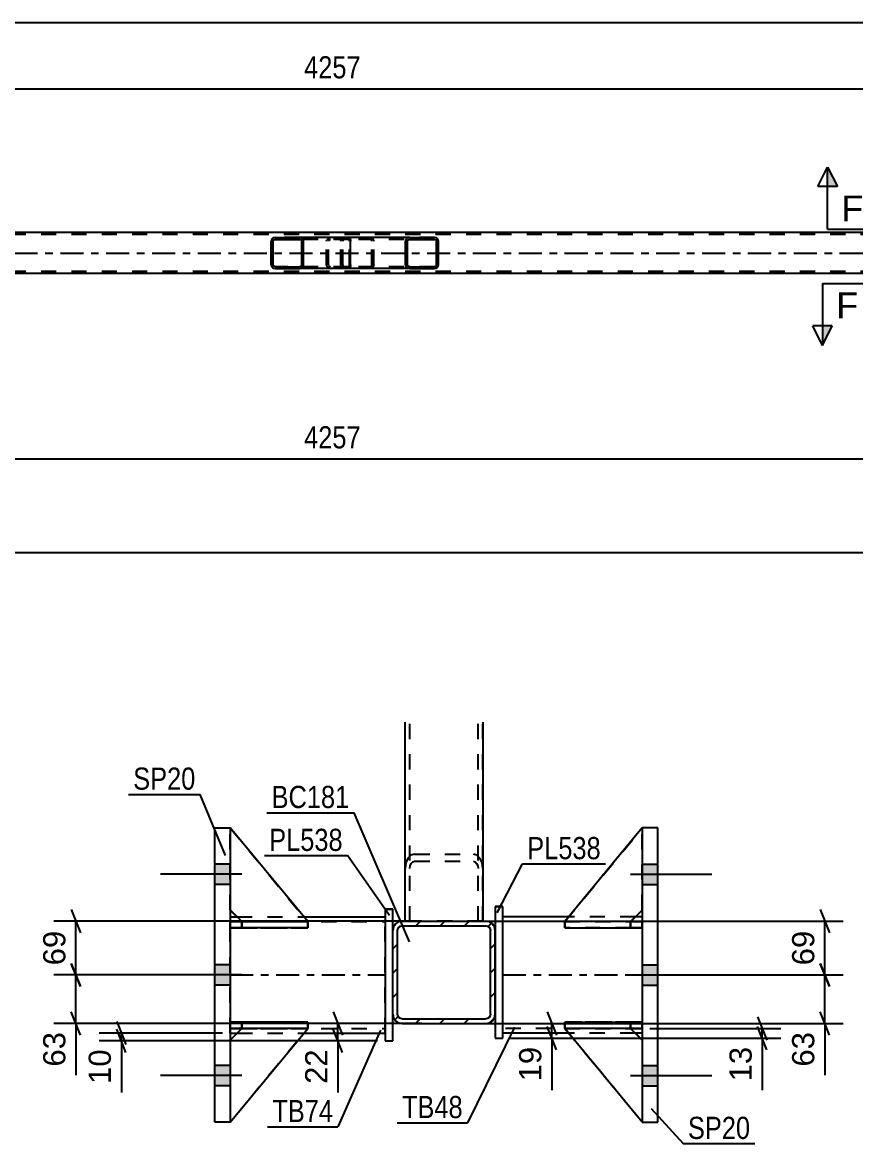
# Model space of a CAD drawing. Header units: millimetres. Extents: x 0 to 841, y 0 to 594.
# Drawn here: x 207.1 to 314.7, y 109.1 to 253.9 of the extents above; entities that cross this region are included whole.
import ezdxf

# ---------------------------------------------------------------- set-up
doc = ezdxf.new("R2010")
doc.units = ezdxf.units.MM
doc.linetypes.add('DXK_LINE_DOT2', pattern=[3.9198, 1.9599, -1.9599])
doc.linetypes.add('DXK_LINE_DOT3', pattern=[5.9187, 2.979, -0.9799, 0.9799, -0.9799])
doc.styles.add('Arial', font='ARIAL.TTF', dxfattribs={"height": 0.2})
doc.styles.add('Arial Narrow', font='ARIALN.TTF', dxfattribs={"height": 0.2})

# ---------------------------------------------------------------- blocks, each defined once
blk = doc.blocks.new('Part-717034467-3149 - 3060')
at = {"color": 2, "linetype": 'Continuous'}
for p, q in [((728.88, 226.75), (69.96, 226.75)), ((331.47, 221.47), (167.2, 221.47))]:
    blk.add_line(p, q, dxfattribs=at)
at = {"color": 7, "linetype": 'DXK_LINE_DOT2'}
for p, q in [((728.88, 226.51), (69.96, 226.51)), ((728.88, 221.71), (69.96, 221.71))]:
    blk.add_line(p, q, dxfattribs=at)
at = {"color": 7, "linetype": 'DXK_LINE_DOT3'}
blk.add_line((69.96, 224.11), (728.88, 224.11), dxfattribs=at)
blk = doc.blocks.new('Part-717034467-3188 - 3060')
at = {"linetype": 'Continuous'}
h = blk.add_hatch(dxfattribs=at)
h.set_pattern_fill('', scale=0.7, style=0, pattern_type=0)
h.set_pattern_definition([(45, (260.7969, 225.8123), (-1.57154, 1.57154), [])])
h.paths.add_polyline_path([(260.84, 225.63), (260.8, 225.81), (260.69, 225.97), (260.52, 226.07), (260.32, 226.11), (257.09, 226.11), (256.89, 226.07), (256.73, 225.97), (256.62, 225.81), (256.58, 225.63), (256.58, 222.59), (256.62, 222.4), (256.73, 222.25), (256.89, 222.15), (257.09, 222.11), (260.32, 222.11), (260.52, 222.15), (260.69, 222.25), (260.8, 222.4), (260.84, 222.59)])
h.paths.add_polyline_path([(260.56, 222.5), (260.51, 222.42), (260.42, 222.37), (260.32, 222.35), (257.09, 222.35), (256.99, 222.37), (256.91, 222.42), (256.85, 222.5), (256.83, 222.59), (256.83, 225.63), (256.85, 225.72), (256.91, 225.8), (256.99, 225.85), (257.09, 225.87), (260.32, 225.87), (260.42, 225.85), (260.51, 225.8), (260.56, 225.72), (260.58, 225.63), (260.58, 222.59)])
at = {"color": 7, "linetype": 'DXK_LINE_DOT2'}
for p, q in [((248.54, 226.07), (248.74, 226.11)), ((249.22, 226.11), (248.74, 226.11)), ((251.98, 226.11), (252.17, 226.07)), ((260.32, 226.11), (257.09, 226.11)), ((248.23, 225.63), (248.27, 225.81)), ((248.23, 222.59), (248.23, 225.63)), ((248.5, 225.72), (248.48, 225.63)), ((248.48, 222.59), (248.48, 225.63)), ((248.56, 225.8), (248.5, 225.72)), ((248.64, 225.85), (248.56, 225.8)), ((248.74, 225.87), (248.64, 225.85)), ((260.32, 225.87), (248.74, 225.87)), ((252.07, 225.85), (251.98, 225.87)), ((252.16, 225.8), (252.07, 225.85)), ((252.21, 225.72), (252.16, 225.8)), ((252.23, 225.63), (252.21, 225.72)), ((252.23, 222.59), (252.23, 225.63)), ((252.45, 225.81), (252.49, 225.63)), ((252.49, 222.59), (252.49, 225.63)), ((248.27, 222.4), (248.23, 222.59)), ((248.48, 222.59), (248.5, 222.5)), ((248.5, 222.5), (248.56, 222.42)), ((248.74, 222.11), (248.54, 222.15)), ((248.56, 222.42), (248.64, 222.37)), ((248.64, 222.37), (248.74, 222.35)), ((260.32, 222.35), (248.74, 222.35)), ((249.22, 222.11), (248.74, 222.11)), ((251.98, 222.35), (252.07, 222.37)), ((252.17, 222.15), (251.98, 222.11)), ((252.07, 222.37), (252.16, 222.42)), ((252.16, 222.42), (252.21, 222.5)), ((252.21, 222.5), (252.23, 222.59)), ((252.49, 222.59), (252.45, 222.4)), ((260.32, 222.11), (257.09, 222.11))]:
    blk.add_line(p, q, dxfattribs=at)
at = {"color": 2, "linetype": 'Continuous'}
for p, q in [((257.09, 226.11), (249.22, 226.11)), ((257.09, 226.11), (256.89, 226.07)), ((257.09, 226.11), (260.32, 226.11)), ((260.52, 226.07), (260.32, 226.11)), ((256.62, 225.81), (256.58, 225.63)), ((256.58, 222.59), (256.58, 225.63)), ((256.83, 225.63), (256.85, 225.72)), ((256.83, 222.59), (256.83, 225.63)), ((256.85, 225.72), (256.91, 225.8)), ((256.91, 225.8), (256.99, 225.85)), ((256.99, 225.85), (257.09, 225.87)), ((257.09, 225.87), (260.32, 225.87)), ((260.32, 225.87), (260.42, 225.85)), ((260.42, 225.85), (260.51, 225.8)), ((260.51, 225.8), (260.56, 225.72)), ((260.56, 225.72), (260.58, 225.63)), ((260.58, 222.59), (260.58, 225.63)), ((260.84, 225.63), (260.8, 225.81)), ((260.84, 222.59), (260.84, 225.63)), ((257.09, 222.11), (249.22, 222.11)), ((256.58, 222.59), (256.62, 222.4)), ((256.85, 222.5), (256.83, 222.59)), ((256.91, 222.42), (256.85, 222.5)), ((256.89, 222.15), (257.09, 222.11)), ((256.99, 222.37), (256.91, 222.42)), ((257.09, 222.35), (256.99, 222.37)), ((257.09, 222.35), (260.32, 222.35)), ((257.09, 222.11), (260.32, 222.11)), ((260.42, 222.37), (260.32, 222.35)), ((260.32, 222.11), (260.52, 222.15)), ((260.51, 222.42), (260.42, 222.37)), ((260.56, 222.5), (260.51, 222.42)), ((260.58, 222.59), (260.56, 222.5)), ((260.8, 222.4), (260.84, 222.59))]:
    blk.add_line(p, q, dxfattribs=at)
at = {"color": 7, "linetype": 'DXK_LINE_DOT2'}
for centre, start, end in [((248.72, 225.61), 110.7583, 155.6801), ((252, 225.61), 24.3199, 69.2417), ((248.72, 222.61), 204.3199, 249.2417), ((252, 222.61), 290.7583, 335.6801)]:
    blk.add_arc(centre, 0.496, start, end, dxfattribs=at)
at = {"color": 2, "linetype": 'Continuous'}
for centre, start, end in [((257.07, 225.61), 110.7583, 155.68), ((260.34, 225.61), 24.32, 69.2417), ((257.07, 222.61), 204.32, 249.2417), ((260.34, 222.61), 290.7583, 335.68)]:
    blk.add_arc(centre, 0.496, start, end, dxfattribs=at)
blk = doc.blocks.new('Part-717034467-3189 - 3060')
at = {"linetype": 'Continuous'}
h = blk.add_hatch(dxfattribs=at)
h.set_pattern_fill('', scale=0.7, style=0, pattern_type=0)
h.set_pattern_definition([(45, (243.3853, 225.8123), (-1.57154, 1.57154), [])])
h.paths.add_polyline_path([(243.42, 225.63), (243.39, 225.81), (243.28, 225.97), (243.11, 226.07), (242.92, 226.11), (239.74, 226.11), (239.54, 226.07), (239.38, 225.97), (239.27, 225.81), (239.23, 225.63), (239.23, 222.59), (239.27, 222.4), (239.38, 222.25), (239.54, 222.15), (239.74, 222.11), (242.92, 222.11), (243.11, 222.15), (243.28, 222.25), (243.39, 222.4), (243.42, 222.59)])
h.paths.add_polyline_path([(243.15, 222.5), (243.1, 222.42), (243.02, 222.37), (242.92, 222.35), (239.74, 222.35), (239.64, 222.37), (239.56, 222.42), (239.5, 222.5), (239.49, 222.59), (239.49, 225.63), (239.5, 225.72), (239.56, 225.8), (239.64, 225.85), (239.74, 225.87), (242.92, 225.87), (243.02, 225.85), (243.1, 225.8), (243.15, 225.72), (243.17, 225.63), (243.17, 222.59)])
at = {"color": 2, "linetype": 'Continuous'}
for p, q in [((239.74, 226.11), (239.54, 226.07)), ((239.74, 226.11), (242.92, 226.11)), ((249.22, 226.11), (242.92, 226.11)), ((243.11, 226.07), (242.92, 226.11)), ((249.22, 226.11), (249.33, 226.07)), ((249.33, 226.07), (249.41, 225.97)), ((249.41, 225.97), (249.47, 225.81)), ((239.27, 225.81), (239.23, 225.63)), ((239.23, 222.59), (239.23, 225.63)), ((239.49, 225.63), (239.5, 225.72)), ((239.49, 222.59), (239.49, 225.63)), ((239.5, 225.72), (239.56, 225.8)), ((239.56, 225.8), (239.64, 225.85)), ((239.64, 225.85), (239.74, 225.87)), ((239.74, 225.87), (242.92, 225.87)), ((242.92, 225.87), (243.02, 225.85)), ((243.02, 225.85), (243.1, 225.8)), ((243.1, 225.8), (243.15, 225.72)), ((243.15, 225.72), (243.17, 225.63)), ((243.17, 222.59), (243.17, 225.63)), ((243.42, 225.63), (243.39, 225.81)), ((243.42, 222.59), (243.42, 225.63)), ((249.47, 225.81), (249.49, 225.63)), ((249.49, 222.59), (249.49, 225.63)), ((239.23, 222.59), (239.27, 222.4)), ((239.5, 222.5), (239.49, 222.59)), ((239.56, 222.42), (239.5, 222.5)), ((239.54, 222.15), (239.74, 222.11)), ((239.64, 222.37), (239.56, 222.42)), ((239.74, 222.35), (239.64, 222.37)), ((239.74, 222.35), (242.92, 222.35)), ((239.74, 222.11), (242.92, 222.11)), ((243.02, 222.37), (242.92, 222.35)), ((242.92, 222.11), (243.11, 222.15)), ((249.22, 222.11), (242.92, 222.11)), ((243.1, 222.42), (243.02, 222.37)), ((243.15, 222.5), (243.1, 222.42)), ((243.17, 222.59), (243.15, 222.5)), ((243.39, 222.4), (243.42, 222.59)), ((249.33, 222.15), (249.22, 222.11)), ((249.41, 222.25), (249.33, 222.15)), ((249.47, 222.4), (249.41, 222.25)), ((249.49, 222.59), (249.47, 222.4))]:
    blk.add_line(p, q, dxfattribs=at)
at = {"color": 7, "linetype": 'DXK_LINE_DOT2'}
for p, q in [((242.92, 226.11), (239.74, 226.11)), ((246.69, 226.07), (246.89, 226.11)), ((248.23, 225.87), (248.23, 226.11)), ((249.22, 225.87), (239.74, 225.87)), ((246.38, 225.63), (246.42, 225.81)), ((246.38, 222.59), (246.38, 225.63)), ((246.65, 225.72), (246.64, 225.63)), ((246.64, 222.59), (246.64, 225.63)), ((246.71, 225.8), (246.65, 225.72)), ((246.71, 225.8), (246.73, 225.81)), ((246.73, 225.81), (246.79, 225.85)), ((246.79, 225.85), (246.89, 225.87)), ((249.27, 225.85), (249.22, 225.87)), ((249.32, 225.8), (249.27, 225.85)), ((249.35, 225.72), (249.32, 225.8)), ((249.36, 225.63), (249.35, 225.72)), ((249.36, 222.59), (249.36, 225.63)), ((249.22, 222.35), (239.74, 222.35)), ((242.92, 222.11), (239.74, 222.11)), ((246.42, 222.4), (246.38, 222.59)), ((246.64, 222.59), (246.65, 222.5)), ((246.65, 222.5), (246.71, 222.42)), ((246.89, 222.11), (246.69, 222.15)), ((246.71, 222.42), (246.79, 222.37)), ((246.79, 222.37), (246.89, 222.35)), ((248.23, 222.11), (248.23, 222.35)), ((249.22, 222.35), (249.27, 222.37)), ((249.27, 222.37), (249.32, 222.42)), ((249.32, 222.42), (249.35, 222.5)), ((249.35, 222.5), (249.36, 222.59))]:
    blk.add_line(p, q, dxfattribs=at)
at = {"color": 2, "linetype": 'Continuous'}
for centre, start, end in [((239.72, 225.61), 111.1941, 156.1506), ((242.94, 225.61), 23.8494, 68.8059), ((239.72, 222.6), 203.8494, 248.8059), ((242.94, 222.6), 291.1941, 336.1506)]:
    blk.add_arc(centre, 0.492, start, end, dxfattribs=at)
at = {"color": 7, "linetype": 'DXK_LINE_DOT2'}
for centre, start, end in [((246.87, 225.61), 111.1941, 156.1506), ((246.87, 222.6), 203.8494, 248.8059)]:
    blk.add_arc(centre, 0.492, start, end, dxfattribs=at)
blk = doc.blocks.new('Part-717034467-1830 - 1626')
at = {"color": 2, "linetype": 'Continuous'}
for p, q in [((235.44, 123.96), (233.94, 122.46)), ((233.94, 111.87), (243.94, 123.96)), ((243.94, 123.96), (235.44, 123.96)), ((235.44, 123.96), (235.44, 123.96)), ((243.94, 123.96), (243.94, 123.96))]:
    blk.add_line(p, q, dxfattribs=at)
at = {"color": 7, "linetype": 'DXK_LINE_DOT2'}
for p, q in [((233.94, 122.46), (235.44, 123.96)), ((233.94, 111.87), (243.94, 123.96)), ((235.44, 123.96), (243.94, 123.96)), ((233.94, 122.46), (233.94, 111.87))]:
    blk.add_line(p, q, dxfattribs=at)
blk = doc.blocks.new('Part-717034467-1665 - 1626')
at = {"color": 2, "linetype": 'Continuous'}
for p, q in [((289.14, 149.87), (287.14, 149.87)), ((287.14, 149.87), (287.14, 111.87)), ((289.14, 111.87), (289.14, 149.87)), ((287.14, 111.87), (289.14, 111.87))]:
    blk.add_line(p, q, dxfattribs=at)
blk = doc.blocks.new('Part-717034467-1633 - 1626')
at = {"color": 7, "linetype": 'DXK_LINE_DOT2'}
for p, q in [((277.14, 123.97), (277.14, 124.77)), ((277.14, 124.77), (285.64, 124.77)), ((287.14, 124.77), (277.14, 124.77)), ((285.64, 123.97), (285.64, 124.77)), ((285.64, 124.77), (287.14, 124.77)), ((287.14, 123.97), (287.14, 124.77)), ((287.14, 123.97), (287.14, 124.77)), ((287.14, 124.77), (287.14, 124.77)), ((285.64, 123.97), (277.14, 123.97)), ((277.14, 123.97), (287.14, 123.97)), ((287.14, 123.97), (285.64, 123.97)), ((287.14, 123.97), (287.14, 123.97))]:
    blk.add_line(p, q, dxfattribs=at)
blk = doc.blocks.new('Part-717034467-1650 - 1626')
at = {"color": 2, "linetype": 'Continuous'}
for p, q in [((233.94, 138.37), (234.83, 138.37)), ((243.44, 138.37), (253.94, 138.37)), ((233.94, 123.37), (234.85, 123.37)), ((243.45, 123.37), (253.94, 123.37))]:
    blk.add_line(p, q, dxfattribs=at)
at = {"color": 7, "linetype": 'DXK_LINE_DOT2'}
for p, q in [((233.94, 123.37), (233.94, 138.37)), ((233.94, 137.77), (253.94, 137.77)), ((234.83, 138.37), (243.44, 138.37)), ((253.94, 123.37), (253.94, 138.37)), ((233.94, 123.97), (253.94, 123.97)), ((234.85, 123.37), (243.45, 123.37))]:
    blk.add_line(p, q, dxfattribs=at)
at = {"color": 7, "linetype": 'DXK_LINE_DOT3'}
blk.add_line((233.94, 130.87), (253.94, 130.87), dxfattribs=at)
blk = doc.blocks.new('Part-717034467-1634 - 1626')
at = {"color": 2, "linetype": 'Continuous'}
for p, q in [((277.15, 137.77), (277.14, 137.77)), ((277.14, 137.77), (277.14, 136.97)), ((287.14, 137.77), (278.39, 137.77)), ((287.14, 137.77), (287.14, 137.77)), ((287.14, 137.77), (287.14, 136.97)), ((277.14, 136.97), (287.14, 136.97))]:
    blk.add_line(p, q, dxfattribs=at)
at = {"color": 7, "linetype": 'DXK_LINE_DOT2'}
for p, q in [((278.39, 137.77), (277.15, 137.77)), ((285.64, 137.77), (277.15, 137.77)), ((285.64, 137.77), (287.14, 137.77)), ((285.64, 137.77), (285.64, 136.97)), ((287.14, 137.77), (287.14, 137.77)), ((277.14, 136.97), (285.64, 136.97)), ((285.64, 136.97), (287.14, 136.97))]:
    blk.add_line(p, q, dxfattribs=at)
blk = doc.blocks.new('Part-717034467-1635 - 1626')
at = {"color": 2, "linetype": 'Continuous'}
for p, q in [((277.14, 124.77), (287.14, 124.77)), ((277.14, 124.77), (277.14, 123.97)), ((287.14, 124.77), (287.14, 124.77)), ((287.14, 123.97), (287.14, 124.77)), ((287.14, 123.97), (277.14, 123.97))]:
    blk.add_line(p, q, dxfattribs=at)
at = {"color": 7, "linetype": 'DXK_LINE_DOT2'}
for p, q in [((285.64, 124.77), (277.14, 124.77)), ((287.14, 124.77), (285.64, 124.77)), ((285.64, 124.77), (285.64, 123.97)), ((287.14, 124.77), (287.14, 124.77)), ((277.14, 123.97), (285.64, 123.97)), ((285.64, 123.97), (287.14, 123.97))]:
    blk.add_line(p, q, dxfattribs=at)
blk = doc.blocks.new('Part-717034467-1682 - 1626')
at = {"linetype": 'Continuous'}
h = blk.add_hatch(dxfattribs=at)
h.set_pattern_fill('', scale=0.7, style=0, pattern_type=0)
h.set_pattern_definition([(45, (267.3983, 124.7016), (-1.57154, 1.57154), [])])
h.paths.add_polyline_path([(266.94, 124.61), (267.4, 124.7), (267.79, 124.96), (268.05, 125.35), (268.14, 125.81), (268.14, 136.61), (268.05, 137.07), (267.79, 137.46), (267.4, 137.72), (266.94, 137.81), (256.14, 137.81), (255.68, 137.72), (255.29, 137.46), (255.03, 137.07), (254.94, 136.61), (254.94, 125.81), (255.03, 125.35), (255.29, 124.96), (255.68, 124.7), (256.14, 124.61)])
h.paths.add_polyline_path([(256.14, 125.21), (255.91, 125.26), (255.71, 125.39), (255.58, 125.58), (255.54, 125.81), (255.54, 136.61), (255.58, 136.84), (255.71, 137.03), (255.91, 137.16), (256.14, 137.21), (266.94, 137.21), (267.17, 137.16), (267.36, 137.03), (267.49, 136.84), (267.54, 136.61), (267.54, 125.81), (267.49, 125.58), (267.36, 125.39), (267.17, 125.26), (266.94, 125.21)])
at = {"color": 2, "linetype": 'Continuous'}
for p, q in [((256.14, 137.81), (255.68, 137.72)), ((256.14, 137.81), (256.14, 137.81)), ((256.14, 137.81), (266.94, 137.81)), ((266.94, 137.81), (266.94, 137.81)), ((267.4, 137.72), (266.94, 137.81)), ((255.03, 137.07), (254.94, 136.61)), ((254.94, 136.61), (254.94, 136.61)), ((254.94, 125.81), (254.94, 136.61)), ((255.54, 136.61), (255.58, 136.84)), ((255.54, 136.61), (255.54, 136.61)), ((255.54, 125.81), (255.54, 136.61)), ((255.58, 136.84), (255.71, 137.03)), ((255.71, 137.03), (255.91, 137.16)), ((255.91, 137.16), (256.14, 137.21)), ((256.14, 137.21), (256.14, 137.21)), ((256.14, 137.21), (266.94, 137.21)), ((266.94, 137.21), (266.94, 137.21)), ((266.94, 137.21), (267.17, 137.16)), ((267.17, 137.16), (267.36, 137.03)), ((267.36, 137.03), (267.49, 136.84)), ((267.49, 136.84), (267.54, 136.61)), ((267.54, 136.61), (267.54, 136.61)), ((267.54, 125.81), (267.54, 136.61)), ((268.14, 136.61), (268.05, 137.07)), ((268.14, 136.61), (268.14, 136.61)), ((268.14, 125.81), (268.14, 136.61)), ((254.94, 125.81), (254.94, 125.81)), ((254.94, 125.81), (255.03, 125.35)), ((255.54, 125.81), (255.54, 125.81)), ((255.58, 125.58), (255.54, 125.81)), ((255.71, 125.39), (255.58, 125.58)), ((255.68, 124.7), (256.14, 124.61)), ((255.91, 125.26), (255.71, 125.39)), ((256.14, 125.21), (255.91, 125.26)), ((256.14, 125.21), (256.14, 125.21)), ((256.14, 125.21), (266.94, 125.21)), ((256.14, 124.61), (256.14, 124.61)), ((256.14, 124.61), (266.94, 124.61)), ((267.17, 125.26), (266.94, 125.21)), ((266.94, 125.21), (266.94, 125.21)), ((266.94, 124.61), (267.4, 124.7)), ((266.94, 124.61), (266.94, 124.61)), ((267.36, 125.39), (267.17, 125.26)), ((267.49, 125.58), (267.36, 125.39)), ((267.54, 125.81), (267.49, 125.58)), ((267.54, 125.81), (267.54, 125.81)), ((268.05, 125.35), (268.14, 125.81)), ((268.14, 125.81), (268.14, 125.81))]:
    blk.add_line(p, q, dxfattribs=at)
for centre, start, end in [((256.14, 136.61), 112.5, 157.5), ((266.94, 136.61), 22.5, 67.5), ((256.14, 125.81), 202.5, 247.5), ((266.94, 125.81), 292.5, 337.5)]:
    blk.add_arc(centre, 1.2, start, end, dxfattribs=at)
blk = doc.blocks.new('Part-717034467-1701 - 1626')
at = {"color": 7, "linetype": 'DXK_LINE_DOT2'}
for p, q in [((277.14, 123.96), (285.64, 123.96)), ((287.14, 111.87), (277.14, 123.96)), ((277.14, 123.96), (277.14, 123.96)), ((285.64, 123.96), (277.14, 123.96)), ((277.14, 123.96), (287.14, 111.87)), ((285.64, 123.96), (287.14, 122.46)), ((285.64, 123.96), (285.64, 123.96)), ((287.14, 122.46), (285.64, 123.96)), ((287.14, 122.46), (287.14, 111.87))]:
    blk.add_line(p, q, dxfattribs=at)
blk = doc.blocks.new('Part-717034467-1704 - 1626')
at = {"color": 2, "linetype": 'Continuous'}
for p, q in [((287.14, 149.87), (277.14, 137.76)), ((287.14, 149.87), (287.14, 149.87)), ((287.14, 149.87), (287.14, 149.87)), ((285.65, 137.77), (287.14, 139.26)), ((278.39, 137.76), (277.14, 137.76)), ((277.14, 137.76), (277.14, 137.76))]:
    blk.add_line(p, q, dxfattribs=at)
at = {"color": 7, "linetype": 'DXK_LINE_DOT2'}
for p, q in [((287.14, 149.87), (277.14, 137.76)), ((287.14, 139.26), (287.14, 149.87)), ((285.64, 137.76), (287.14, 139.26)), ((285.64, 137.76), (277.14, 137.76)), ((285.64, 137.76), (278.39, 137.76)), ((285.64, 137.76), (285.65, 137.77)), ((285.64, 137.76), (285.64, 137.76))]:
    blk.add_line(p, q, dxfattribs=at)
blk = doc.blocks.new('Part-717034467-1836 - 1626')
at = {"color": 2, "linetype": 'Continuous'}
for p, q in [((233.94, 136.97), (233.94, 137.77)), ((233.94, 137.77), (242.69, 137.77)), ((243.94, 137.77), (243.93, 137.77)), ((243.94, 136.97), (243.94, 137.77)), ((243.94, 136.97), (233.94, 136.97)), ((233.94, 136.97), (233.94, 136.97))]:
    blk.add_line(p, q, dxfattribs=at)
at = {"color": 7, "linetype": 'DXK_LINE_DOT2'}
for p, q in [((235.44, 137.77), (233.94, 137.77)), ((235.44, 136.97), (235.44, 137.77)), ((235.44, 137.77), (243.93, 137.77)), ((233.94, 136.97), (235.44, 136.97)), ((235.44, 136.97), (243.94, 136.97))]:
    blk.add_line(p, q, dxfattribs=at)
blk = doc.blocks.new('Part-717034467-1707 - 1626')
at = {"color": 7, "linetype": 'DXK_LINE_DOT2'}
for p, q in [((287.14, 149.87), (277.14, 137.76)), ((277.14, 137.76), (287.14, 149.87)), ((287.14, 139.26), (287.14, 149.87)), ((285.64, 137.76), (287.14, 139.26)), ((285.64, 137.76), (287.14, 139.26)), ((277.14, 137.76), (285.64, 137.76)), ((277.14, 137.76), (277.14, 137.76)), ((285.64, 137.76), (277.14, 137.76)), ((285.64, 137.76), (285.64, 137.76))]:
    blk.add_line(p, q, dxfattribs=at)
blk = doc.blocks.new('Part-717034467-1835 - 1626')
at = {"color": 2, "linetype": 'Continuous'}
for p, q in [((233.94, 123.97), (233.94, 124.77)), ((243.94, 124.77), (233.94, 124.77)), ((243.94, 123.97), (243.94, 124.77)), ((243.94, 123.97), (233.94, 123.97)), ((233.94, 123.97), (233.94, 123.97))]:
    blk.add_line(p, q, dxfattribs=at)
at = {"color": 7, "linetype": 'DXK_LINE_DOT2'}
for p, q in [((235.44, 124.77), (233.94, 124.77)), ((235.44, 123.97), (235.44, 124.77)), ((243.94, 124.77), (235.44, 124.77)), ((233.94, 123.97), (235.44, 123.97)), ((235.44, 123.97), (243.94, 123.97))]:
    blk.add_line(p, q, dxfattribs=at)
blk = doc.blocks.new('Part-717034467-1708 - 1626')
at = {"color": 7, "linetype": 'DXK_LINE_DOT2'}
for p, q in [((277.14, 136.97), (277.14, 137.77)), ((277.14, 137.77), (285.64, 137.77)), ((287.14, 137.77), (277.14, 137.77)), ((285.64, 136.97), (285.64, 137.77)), ((285.64, 137.77), (287.14, 137.77)), ((287.14, 136.97), (287.14, 137.77)), ((287.14, 136.97), (287.14, 137.77)), ((287.14, 137.77), (287.14, 137.77)), ((285.64, 136.97), (277.14, 136.97)), ((277.14, 136.97), (287.14, 136.97)), ((287.14, 136.97), (285.64, 136.97)), ((287.14, 136.97), (287.14, 136.97))]:
    blk.add_line(p, q, dxfattribs=at)
blk = doc.blocks.new('Part-717034467-1790 - 1626')
at = {"color": 2, "linetype": 'Continuous'}
for p, q in [((277.64, 138.37), (269.14, 138.37)), ((287.14, 138.37), (286.25, 138.37)), ((277.63, 123.37), (269.14, 123.37)), ((287.14, 123.37), (286.23, 123.37))]:
    blk.add_line(p, q, dxfattribs=at)
at = {"color": 7, "linetype": 'DXK_LINE_DOT2'}
for p, q in [((269.14, 123.37), (269.14, 138.37)), ((287.14, 137.77), (269.14, 137.77)), ((286.25, 138.37), (277.64, 138.37)), ((287.14, 138.37), (287.14, 123.37)), ((287.14, 123.97), (269.14, 123.97)), ((286.23, 123.37), (277.63, 123.37))]:
    blk.add_line(p, q, dxfattribs=at)
at = {"color": 7, "linetype": 'DXK_LINE_DOT3'}
blk.add_line((269.14, 130.87), (287.14, 130.87), dxfattribs=at)
blk = doc.blocks.new('Part-717034467-1805 - 1626')
at = {"color": 2, "linetype": 'Continuous'}
for p, q in [((268.14, 139.71), (269.14, 139.71)), ((268.14, 139.71), (268.14, 122.71)), ((269.14, 122.71), (269.14, 139.71)), ((268.14, 122.71), (269.14, 122.71))]:
    blk.add_line(p, q, dxfattribs=at)
at = {"color": 7, "linetype": 'DXK_LINE_DOT2'}
for p, q in [((269.14, 139.71), (268.14, 139.71)), ((268.14, 122.71), (269.14, 122.71))]:
    blk.add_line(p, q, dxfattribs=at)
blk = doc.blocks.new('Bolt-717034467-1874 - 1626')
at = {"linetype": 'Continuous'}
for points in [[(233.94, 142.57), (233.94, 145.17), (231.94, 145.17), (231.94, 142.57)], [(233.94, 142.57), (233.94, 145.17), (231.94, 145.17), (231.94, 142.57)], [(233.94, 142.57), (233.94, 145.17), (231.94, 145.17), (231.94, 142.57)], [(233.94, 129.57), (233.94, 132.17), (231.94, 132.17), (231.94, 129.57)], [(233.94, 129.57), (233.94, 132.17), (231.94, 132.17), (231.94, 129.57)], [(233.94, 116.57), (233.94, 119.17), (231.94, 119.17), (231.94, 116.57)], [(233.94, 116.57), (233.94, 119.17), (231.94, 119.17), (231.94, 116.57)], [(233.94, 116.57), (233.94, 119.17), (231.94, 119.17), (231.94, 116.57)]]:
    blk.add_hatch(color=1, dxfattribs=at).paths.add_polyline_path(points)
at = {"color": 1, "linetype": 'Continuous'}
for p, q in [((233.94, 145.17), (231.94, 145.17)), ((233.94, 145.17), (231.94, 145.17)), ((233.94, 145.17), (231.94, 145.17)), ((235.44, 143.87), (224.94, 143.87)), ((235.44, 143.87), (224.94, 143.87)), ((235.44, 143.87), (224.94, 143.87)), ((233.94, 142.57), (231.94, 142.57)), ((233.94, 142.57), (231.94, 142.57)), ((233.94, 142.57), (231.94, 142.57)), ((233.94, 132.17), (231.94, 132.17)), ((233.94, 132.17), (231.94, 132.17)), ((235.44, 130.87), (224.94, 130.87)), ((235.44, 130.87), (224.94, 130.87)), ((233.94, 129.57), (231.94, 129.57)), ((233.94, 129.57), (231.94, 129.57)), ((233.94, 119.17), (231.94, 119.17)), ((233.94, 119.17), (231.94, 119.17)), ((233.94, 119.17), (231.94, 119.17)), ((235.44, 117.87), (224.94, 117.87)), ((235.44, 117.87), (224.94, 117.87)), ((235.44, 117.87), (224.94, 117.87)), ((233.94, 116.57), (231.94, 116.57)), ((233.94, 116.57), (231.94, 116.57)), ((233.94, 116.57), (231.94, 116.57))]:
    blk.add_line(p, q, dxfattribs=at)
blk = doc.blocks.new('Part-717034467-1810 - 1626')
at = {"color": 2, "linetype": 'Continuous'}
for p, q in [((253.94, 139.37), (254.94, 139.37)), ((253.94, 139.37), (253.94, 122.37)), ((254.94, 136.61), (254.94, 139.37)), ((254.94, 122.37), (254.94, 125.81)), ((253.94, 122.37), (254.94, 122.37))]:
    blk.add_line(p, q, dxfattribs=at)
at = {"color": 7, "linetype": 'DXK_LINE_DOT2'}
for p, q in [((254.94, 139.37), (253.94, 139.37)), ((254.94, 125.81), (254.94, 136.61)), ((253.94, 122.37), (254.94, 122.37))]:
    blk.add_line(p, q, dxfattribs=at)
blk = doc.blocks.new('Part-717034467-1819 - 1626')
at = {"color": 2, "linetype": 'Continuous'}
for p, q in [((277.14, 123.96), (277.14, 123.96)), ((285.64, 123.96), (277.14, 123.96)), ((287.14, 111.87), (277.14, 123.96)), ((285.64, 123.96), (285.64, 123.96)), ((285.64, 123.96), (287.14, 122.46))]:
    blk.add_line(p, q, dxfattribs=at)
at = {"color": 7, "linetype": 'DXK_LINE_DOT2'}
for p, q in [((277.14, 123.96), (285.64, 123.96)), ((287.14, 111.87), (277.14, 123.96)), ((285.64, 123.96), (287.14, 122.46)), ((287.14, 122.46), (287.14, 111.87))]:
    blk.add_line(p, q, dxfattribs=at)
blk = doc.blocks.new('Bolt-717034467-1823 - 1626')
at = {"linetype": 'Continuous'}
for points in [[(289.14, 142.57), (289.14, 145.17), (287.14, 145.17), (287.14, 142.57)], [(289.14, 142.57), (289.14, 145.17), (287.14, 145.17), (287.14, 142.57)], [(289.14, 142.57), (289.14, 145.17), (287.14, 145.17), (287.14, 142.57)], [(289.14, 129.57), (289.14, 132.17), (287.14, 132.17), (287.14, 129.57)], [(289.14, 129.57), (289.14, 132.17), (287.14, 132.17), (287.14, 129.57)], [(289.14, 116.57), (289.14, 119.17), (287.14, 119.17), (287.14, 116.57)], [(289.14, 116.57), (289.14, 119.17), (287.14, 119.17), (287.14, 116.57)], [(289.14, 116.57), (289.14, 119.17), (287.14, 119.17), (287.14, 116.57)]]:
    blk.add_hatch(color=1, dxfattribs=at).paths.add_polyline_path(points)
at = {"color": 1, "linetype": 'Continuous'}
for p, q in [((287.14, 145.17), (289.14, 145.17)), ((287.14, 145.17), (289.14, 145.17)), ((287.14, 145.17), (289.14, 145.17)), ((285.64, 143.87), (296.14, 143.87)), ((285.64, 143.87), (296.14, 143.87)), ((285.64, 143.87), (296.14, 143.87)), ((287.14, 142.57), (289.14, 142.57)), ((287.14, 142.57), (289.14, 142.57)), ((287.14, 142.57), (289.14, 142.57)), ((287.14, 132.17), (289.14, 132.17)), ((287.14, 132.17), (289.14, 132.17)), ((285.64, 130.87), (296.14, 130.87)), ((285.64, 130.87), (296.14, 130.87)), ((287.14, 129.57), (289.14, 129.57)), ((287.14, 129.57), (289.14, 129.57)), ((287.14, 119.17), (289.14, 119.17)), ((287.14, 119.17), (289.14, 119.17)), ((287.14, 119.17), (289.14, 119.17)), ((285.64, 117.87), (296.14, 117.87)), ((285.64, 117.87), (296.14, 117.87)), ((285.64, 117.87), (296.14, 117.87)), ((287.14, 116.57), (289.14, 116.57)), ((287.14, 116.57), (289.14, 116.57)), ((287.14, 116.57), (289.14, 116.57))]:
    blk.add_line(p, q, dxfattribs=at)
blk = doc.blocks.new('Part-717034467-1827 - 1626')
at = {"color": 7, "linetype": 'DXK_LINE_DOT2'}
for p, q in [((235.44, 123.96), (233.94, 122.46)), ((233.94, 111.87), (243.94, 123.96)), ((233.94, 122.46), (235.44, 123.96)), ((233.94, 111.87), (243.94, 123.96)), ((243.94, 123.96), (235.44, 123.96)), ((235.44, 123.96), (235.44, 123.96)), ((235.44, 123.96), (243.94, 123.96)), ((243.94, 123.96), (243.94, 123.96)), ((233.94, 122.46), (233.94, 111.87))]:
    blk.add_line(p, q, dxfattribs=at)
blk = doc.blocks.new('Part-717034467-1832 - 1626')
at = {"color": 2, "linetype": 'Continuous'}
for p, q in [((256.54, 137.81), (256.54, 163.53)), ((266.54, 163.53), (266.54, 137.81))]:
    blk.add_line(p, q, dxfattribs=at)
at = {"color": 7, "linetype": 'DXK_LINE_DOT2'}
for p, q in [((257.14, 137.81), (257.14, 163.53)), ((265.94, 137.81), (265.94, 163.53)), ((266.54, 137.81), (256.54, 137.81)), ((256.54, 137.81), (256.54, 137.81)), ((256.54, 137.81), (266.54, 137.81)), ((266.54, 137.81), (266.54, 137.81))]:
    blk.add_line(p, q, dxfattribs=at)
blk = doc.blocks.new('Part-717034467-1837 - 1626')
at = {"color": 7, "linetype": 'DXK_LINE_DOT2'}
for p, q in [((233.94, 124.77), (235.44, 124.77)), ((243.94, 124.77), (233.94, 124.77)), ((233.94, 124.77), (233.94, 124.77)), ((233.94, 124.77), (233.94, 123.97)), ((233.94, 124.77), (233.94, 123.97)), ((235.44, 124.77), (243.94, 124.77)), ((235.44, 124.77), (235.44, 123.97)), ((243.94, 124.77), (243.94, 123.97)), ((235.44, 123.97), (233.94, 123.97)), ((233.94, 123.97), (243.94, 123.97)), ((233.94, 123.97), (233.94, 123.97)), ((243.94, 123.97), (235.44, 123.97))]:
    blk.add_line(p, q, dxfattribs=at)
blk = doc.blocks.new('Part-717034467-1838 - 1626')
at = {"color": 7, "linetype": 'DXK_LINE_DOT2'}
for p, q in [((233.94, 137.77), (235.44, 137.77)), ((243.71, 137.77), (233.94, 137.77)), ((233.94, 137.77), (233.94, 137.77)), ((233.94, 137.77), (233.94, 136.97)), ((233.94, 137.77), (233.94, 136.97)), ((235.44, 137.77), (243.94, 137.77)), ((235.44, 137.77), (235.44, 136.97)), ((243.94, 137.77), (243.94, 136.97)), ((235.44, 136.97), (233.94, 136.97)), ((233.94, 136.97), (243.94, 136.97)), ((233.94, 136.97), (233.94, 136.97)), ((243.94, 136.97), (235.44, 136.97))]:
    blk.add_line(p, q, dxfattribs=at)
blk = doc.blocks.new('Part-717034467-1841 - 1626')
at = {"color": 7, "linetype": 'DXK_LINE_DOT2'}
for p, q in [((233.94, 139.26), (233.94, 149.87)), ((233.94, 149.87), (243.94, 137.76)), ((233.94, 149.87), (243.94, 137.76)), ((235.44, 137.76), (233.94, 139.26)), ((235.44, 137.76), (233.94, 139.26)), ((243.94, 137.76), (235.44, 137.76)), ((235.44, 137.76), (235.44, 137.76)), ((235.44, 137.76), (243.94, 137.76)), ((243.94, 137.76), (243.94, 137.76))]:
    blk.add_line(p, q, dxfattribs=at)
blk = doc.blocks.new('Part-717034467-1844 - 1626')
at = {"color": 2, "linetype": 'Continuous'}
for p, q in [((233.94, 149.87), (233.94, 149.87)), ((233.94, 149.87), (233.94, 149.87)), ((243.94, 137.76), (233.94, 149.87)), ((235.43, 137.77), (233.94, 139.26)), ((242.69, 137.76), (243.94, 137.76)), ((243.94, 137.76), (243.94, 137.76))]:
    blk.add_line(p, q, dxfattribs=at)
at = {"color": 7, "linetype": 'DXK_LINE_DOT2'}
for p, q in [((233.94, 139.26), (233.94, 149.87)), ((233.94, 149.87), (243.94, 137.76)), ((235.44, 137.76), (233.94, 139.26)), ((235.44, 137.76), (235.43, 137.77)), ((243.94, 137.76), (235.44, 137.76)), ((235.44, 137.76), (235.44, 137.76)), ((235.44, 137.76), (242.69, 137.76))]:
    blk.add_line(p, q, dxfattribs=at)
blk = doc.blocks.new('Part-717034467-1854 - 1626')
at = {"color": 2, "linetype": 'Continuous'}
for p, q in [((231.94, 149.87), (233.94, 149.87)), ((231.94, 111.87), (231.94, 149.87)), ((233.94, 149.87), (233.94, 111.87)), ((233.94, 111.87), (231.94, 111.87))]:
    blk.add_line(p, q, dxfattribs=at)
blk = doc.blocks.new('Part-717034467-1859 - 1626')
at = {"color": 7, "linetype": 'DXK_LINE_DOT2'}
for p, q in [((256.54, 137.81), (256.54, 163.53)), ((257.14, 137.81), (257.14, 163.53)), ((265.94, 137.81), (265.94, 163.53)), ((266.54, 137.81), (266.54, 163.53)), ((257.28, 146.34), (256.89, 145.94)), ((257.74, 146.48), (257.28, 146.34)), ((257.74, 146.48), (265.34, 146.48)), ((265.8, 146.34), (265.34, 146.48)), ((266.19, 145.94), (265.8, 146.34)), ((256.63, 145.34), (256.54, 144.62)), ((256.89, 145.94), (256.63, 145.34)), ((257.14, 144.62), (257.18, 144.98)), ((257.18, 144.98), (257.31, 145.28)), ((257.31, 145.28), (257.51, 145.48)), ((257.51, 145.48), (257.74, 145.55)), ((257.74, 145.55), (265.34, 145.55)), ((265.34, 145.55), (265.57, 145.48)), ((265.57, 145.48), (265.76, 145.28)), ((265.76, 145.28), (265.89, 144.98)), ((265.89, 144.98), (265.94, 144.62)), ((266.45, 145.34), (266.19, 145.94)), ((266.54, 144.62), (266.45, 145.34)), ((256.54, 137.81), (266.54, 137.81)), ((256.63, 137.81), (256.54, 137.81))]:
    blk.add_line(p, q, dxfattribs=at)
blk = doc.blocks.new('StraightDimension-717034467-3435 - 3060')
at = {"color": 7, "linetype": 'Continuous'}
for p, q in [((162, 220.07), (162, 188.92)), ((332.27, 220.07), (332.27, 188.92)), ((163.5, 198.13), (160.5, 196.93)), ((162, 197.53), (332.27, 197.53)), ((330.77, 196.93), (333.77, 198.13))]:
    blk.add_line(p, q, dxfattribs=at)
at = {"color": 0}
blk.add_wipeout([(251.39, 198.28), (251.39, 202.48), (242.88, 202.48), (242.88, 198.28)], dxfattribs=at)
at = {"color": 3, "style": 'Arial Narrow'}
blk.add_text('4257', height=2.863, dxfattribs=at).set_placement((243.48, 198.88))
at = {"color": 0, "linetype": 'Continuous'}
blk.add_wipeout([(331.67, 196.83), (327.47, 196.83), (327.47, 188.32), (331.67, 188.32)], dxfattribs=at)
at = {"color": 3, "linetype": 'Continuous', "style": 'Arial Narrow'}
blk.add_text('8042', height=2.863, rotation=90.0002, dxfattribs=at).set_placement((331.07, 188.92))
blk = doc.blocks.new('StraightDimension-717034467-3472 - 3060')
at = {"color": 7, "linetype": 'Continuous'}
for p, q in [((162, 228.15), (162, 248.17)), ((332.27, 228.15), (332.27, 248.17)), ((163.5, 245.92), (160.5, 244.72)), ((162, 245.32), (332.27, 245.32)), ((330.77, 244.72), (333.77, 245.92))]:
    blk.add_line(p, q, dxfattribs=at)
at = {"color": 0}
blk.add_wipeout([(251.39, 246.07), (251.39, 250.27), (242.88, 250.27), (242.88, 246.07)], dxfattribs=at)
at = {"color": 3, "style": 'Arial Narrow'}
blk.add_text('4257', height=2.863, dxfattribs=at).set_placement((243.48, 246.67))
blk = doc.blocks.new('StraightDimension-717034467-3575 - 3060')
at = {"color": 7, "linetype": 'Continuous'}
blk.add_line((60.7, 185.42), (738.14, 185.42), dxfattribs=at)
blk = doc.blocks.new('StraightDimension-717034467-8409 - 3060')
at = {"color": 7, "linetype": 'Continuous'}
blk.add_line((61.34, 253.9), (737.5, 253.9), dxfattribs=at)
blk = doc.blocks.new('StraightDimension-717034467-1950 - 1626')
at = {"color": 7, "linetype": 'Continuous'}
for p, q in [((213.4, 139.31), (214.6, 136.31)), ((257.18, 137.81), (211.15, 137.81)), ((214, 130.87), (214, 137.81)), ((214.6, 129.37), (213.4, 132.37)), ((230.94, 130.87), (211.15, 130.87))]:
    blk.add_line(p, q, dxfattribs=at)
at = {"color": 0}
blk.add_wipeout([(213.25, 137.16), (209.05, 137.16), (209.05, 131.52), (213.25, 131.52)], dxfattribs=at)
at = {"color": 3, "style": 'Arial'}
blk.add_text('69', height=2.865, rotation=90.0002, dxfattribs=at).set_placement((212.65, 132.12))
blk = doc.blocks.new('StraightDimension-717034467-1965 - 1626')
at = {"color": 7, "linetype": 'Continuous'}
for p, q in [((219.28, 124.87), (220.48, 121.87)), ((232.94, 123.37), (217.03, 123.37)), ((220.48, 120.87), (219.28, 123.87)), ((219.88, 122.37), (219.88, 123.37)), ((252.94, 122.37), (217.03, 122.37)), ((219.88, 122.37), (219.88, 115.67)), ((219.88, 122.37), (219.88, 115.67))]:
    blk.add_line(p, q, dxfattribs=at)
at = {"color": 0}
blk.add_wipeout([(219.13, 121.85), (214.93, 121.85), (214.93, 116.2), (219.13, 116.2)], dxfattribs=at)
at = {"color": 3, "style": 'Arial'}
blk.add_text('10', height=2.865, rotation=90.0002, dxfattribs=at).set_placement((218.53, 116.8))
blk = doc.blocks.new('StraightDimension-717034467-14367 - 1626')
at = {"color": 7, "linetype": 'Continuous'}
for p, q in [((302.02, 125.47), (303.22, 122.47)), ((288.14, 123.97), (305.02, 123.97)), ((303.22, 121.21), (302.02, 124.21)), ((302.62, 122.71), (302.62, 123.97)), ((270.14, 122.71), (305.02, 122.71)), ((302.62, 122.71), (302.62, 116.01)), ((302.62, 122.71), (302.62, 116.01))]:
    blk.add_line(p, q, dxfattribs=at)
at = {"color": 0}
blk.add_wipeout([(301.87, 122.18), (297.67, 122.18), (297.67, 116.53), (301.87, 116.53)], dxfattribs=at)
at = {"color": 3, "style": 'Arial'}
blk.add_text('13', height=2.865, rotation=90.0002, dxfattribs=at).set_placement((301.27, 117.13))
blk = doc.blocks.new('StraightDimension-717034467-1905 - 1626')
at = {"color": 7, "linetype": 'Continuous'}
for p, q in [((310.1, 139.31), (311.3, 136.31)), ((266.77, 137.81), (313.1, 137.81)), ((310.7, 130.87), (310.7, 137.81)), ((311.3, 129.37), (310.1, 132.37)), ((290.14, 130.87), (313.1, 130.87))]:
    blk.add_line(p, q, dxfattribs=at)
at = {"color": 0}
blk.add_wipeout([(309.95, 137.16), (305.75, 137.16), (305.75, 131.52), (309.95, 131.52)], dxfattribs=at)
at = {"color": 3, "style": 'Arial'}
blk.add_text('69', height=2.865, rotation=90.0002, dxfattribs=at).set_placement((309.35, 132.12))
blk = doc.blocks.new('StraightDimension-717034467-1923 - 1626')
at = {"color": 7, "linetype": 'Continuous'}
for p, q in [((310.1, 132.37), (311.3, 129.37)), ((290.14, 130.87), (313.1, 130.87)), ((310.7, 124.61), (310.7, 130.87)), ((311.3, 123.11), (310.1, 126.11)), ((266.77, 124.61), (313.1, 124.61)), ((310.7, 124.61), (310.7, 117.91)), ((310.7, 124.61), (310.7, 117.91))]:
    blk.add_line(p, q, dxfattribs=at)
at = {"color": 0}
blk.add_wipeout([(309.95, 124.08), (305.75, 124.08), (305.75, 118.44), (309.95, 118.44)], dxfattribs=at)
at = {"color": 3, "style": 'Arial'}
blk.add_text('63', height=2.865, rotation=90.0002, dxfattribs=at).set_placement((309.35, 119.04))
blk = doc.blocks.new('StraightDimension-717034467-1937 - 1626')
at = {"color": 7, "linetype": 'Continuous'}
for p, q in [((213.4, 132.37), (214.6, 129.37)), ((230.94, 130.87), (211.15, 130.87)), ((214, 124.61), (214, 130.87)), ((214.6, 123.11), (213.4, 126.11)), ((258.67, 124.61), (211.15, 124.61)), ((214, 124.61), (214, 117.91)), ((214, 124.61), (214, 117.91))]:
    blk.add_line(p, q, dxfattribs=at)
at = {"color": 0}
blk.add_wipeout([(213.25, 124.08), (209.05, 124.08), (209.05, 118.44), (213.25, 118.44)], dxfattribs=at)
at = {"color": 3, "style": 'Arial'}
blk.add_text('63', height=2.865, rotation=90.0002, dxfattribs=at).set_placement((212.65, 119.04))
blk = doc.blocks.new('StraightDimension-717034467-1995 - 1626')
at = {"color": 7, "linetype": 'Continuous'}
for p, q in [((274.85, 126.11), (276.05, 123.11)), ((266.23, 124.61), (277.85, 124.61)), ((275.45, 122.71), (275.45, 124.61)), ((276.05, 121.21), (274.85, 124.21)), ((270.14, 122.71), (277.85, 122.71)), ((275.45, 122.71), (275.45, 116.01)), ((275.45, 122.71), (275.45, 116.01))]:
    blk.add_line(p, q, dxfattribs=at)
at = {"color": 0}
blk.add_wipeout([(274.7, 122.18), (270.5, 122.18), (270.5, 116.53), (274.7, 116.53)], dxfattribs=at)
at = {"color": 3, "style": 'Arial'}
blk.add_text('19', height=2.865, rotation=90.0002, dxfattribs=at).set_placement((274.1, 117.13))
blk = doc.blocks.new('StraightDimension-717034467-2006 - 1626')
at = {"color": 7, "linetype": 'Continuous'}
for p, q in [((247.23, 126.11), (248.43, 123.11)), ((256.53, 124.61), (244.98, 124.61)), ((247.83, 122.37), (247.83, 124.61)), ((248.43, 120.87), (247.23, 123.87)), ((252.94, 122.37), (244.98, 122.37)), ((247.83, 122.37), (247.83, 115.67)), ((247.83, 122.37), (247.83, 115.67))]:
    blk.add_line(p, q, dxfattribs=at)
at = {"color": 0}
blk.add_wipeout([(247.08, 121.85), (242.88, 121.85), (242.88, 116.2), (247.08, 116.2)], dxfattribs=at)
at = {"color": 3, "style": 'Arial'}
blk.add_text('22', height=2.865, rotation=90.0002, dxfattribs=at).set_placement((246.48, 116.8))
blk = doc.blocks.new('SectionMark-717034467-3610 - 3060')
at = {"linetype": 'Continuous'}
for points in [[(312.33, 232.69), (311.08, 232.69), (311.08, 235.19)], [(360.09, 232.69), (358.84, 232.69), (360.09, 235.19)]]:
    blk.add_hatch(color=6, dxfattribs=at).paths.add_polyline_path(points)
at = {"color": 6, "linetype": 'Continuous'}
for p, q in [((309.83, 232.69), (311.08, 235.19)), ((311.08, 227.19), (311.08, 235.19)), ((311.08, 235.19), (312.33, 232.69)), ((360.09, 235.19), (358.84, 232.69)), ((360.09, 227.19), (360.09, 235.19)), ((360.09, 235.19), (361.34, 232.69)), ((312.33, 232.69), (309.83, 232.69)), ((358.84, 232.69), (361.34, 232.69)), ((311.08, 227.19), (319.08, 227.19)), ((360.09, 227.19), (352.09, 227.19))]:
    blk.add_line(p, q, dxfattribs=at)
at = {"color": 0, "linetype": 'Continuous'}
for points in [[(315.68, 228.19), (315.68, 231.69), (312.83, 231.69), (312.83, 228.19)], [(358.34, 228.19), (358.34, 231.69), (355.49, 231.69), (355.49, 228.19)]]:
    blk.add_wipeout(points, dxfattribs=at)
at = {"color": 3, "linetype": 'Continuous', "style": 'Arial'}
for p in [(312.83, 228.19), (355.49, 228.19)]:
    blk.add_text('F', height=3.34, dxfattribs=at).set_placement(p)
blk = doc.blocks.new('SectionMark-717034467-3614 - 3060')
at = {"linetype": 'Continuous'}
for points in [[(310.43, 214.69), (311.68, 214.69), (310.43, 212.19)], [(358.76, 214.69), (360.01, 214.69), (360.01, 212.19)]]:
    blk.add_hatch(color=6, dxfattribs=at).paths.add_polyline_path(points)
at = {"color": 6, "linetype": 'Continuous'}
for p, q in [((310.43, 220.19), (318.43, 220.19)), ((310.43, 220.19), (310.43, 212.19)), ((360.01, 220.19), (352.01, 220.19)), ((360.01, 220.19), (360.01, 212.19)), ((310.43, 212.19), (309.18, 214.69)), ((311.68, 214.69), (309.18, 214.69)), ((310.43, 212.19), (311.68, 214.69)), ((358.76, 214.69), (361.26, 214.69)), ((360.01, 212.19), (358.76, 214.69)), ((361.26, 214.69), (360.01, 212.19))]:
    blk.add_line(p, q, dxfattribs=at)
at = {"color": 0, "linetype": 'Continuous'}
for points in [[(315.03, 215.69), (315.03, 219.19), (312.18, 219.19), (312.18, 215.69)], [(358.26, 215.69), (358.26, 219.19), (355.41, 219.19), (355.41, 215.69)]]:
    blk.add_wipeout(points, dxfattribs=at)
at = {"color": 3, "linetype": 'Continuous', "style": 'Arial'}
for p in [(312.18, 215.69), (355.41, 215.69)]:
    blk.add_text('F', height=3.34, dxfattribs=at).set_placement(p)
blk = doc.blocks.new('Mark-717034467-1661 - 1626')
at = {"color": 0}
blk.add_wipeout([(301.08, 109.69), (301.08, 112.69), (293.04, 112.69), (293.04, 109.69)], dxfattribs=at)
blk.add_wipeout([(301.08, 109.69), (301.08, 112.69), (293.04, 112.69), (293.04, 109.69)], dxfattribs=at)
at = {"color": 30, "linetype": 'Continuous'}
for p, q in [((288.31, 113.64), (292.44, 109.09)), ((292.44, 109.09), (301.68, 109.09))]:
    blk.add_line(p, q, dxfattribs=at)
at = {"color": 3, "style": 'Arial Narrow'}
blk.add_text('SP20', height=2.863, dxfattribs=at).set_placement((293.04, 109.69))
blk = doc.blocks.new('Mark-717034467-1850 - 1626')
at = {"color": 0}
blk.add_wipeout([(229.45, 154.8), (229.45, 157.8), (221.41, 157.8), (221.41, 154.8)], dxfattribs=at)
blk.add_wipeout([(229.45, 154.8), (229.45, 157.8), (221.41, 157.8), (221.41, 154.8)], dxfattribs=at)
at = {"color": 30, "linetype": 'Continuous'}
for p in [(220.81, 154.2), (233.32, 146.28)]:
    blk.add_line(p, (230.05, 154.2), dxfattribs=at)
at = {"color": 3, "style": 'Arial Narrow'}
blk.add_text('SP20', height=2.863, dxfattribs=at).set_placement((221.41, 154.8))
blk = doc.blocks.new('Mark-717034467-1678 - 1626')
at = {"color": 0}
blk.add_wipeout([(249.33, 152.43), (249.33, 155.43), (239.28, 155.43), (239.28, 152.43)], dxfattribs=at)
blk.add_wipeout([(249.33, 152.43), (249.33, 155.43), (239.28, 155.43), (239.28, 152.43)], dxfattribs=at)
at = {"color": 30, "linetype": 'Continuous'}
for p in [(238.68, 151.83), (257.08, 135.17)]:
    blk.add_line(p, (249.93, 151.83), dxfattribs=at)
at = {"color": 3, "style": 'Arial Narrow'}
blk.add_text('BC181', height=2.863, dxfattribs=at).set_placement((239.28, 152.43))
blk = doc.blocks.new('Mark-717034467-1646 - 1626')
at = {"color": 0}
blk.add_wipeout([(247.22, 111.86), (247.22, 114.86), (239.37, 114.86), (239.37, 111.86)], dxfattribs=at)
blk.add_wipeout([(247.22, 111.86), (247.22, 114.86), (239.37, 114.86), (239.37, 111.86)], dxfattribs=at)
at = {"color": 30, "linetype": 'Continuous'}
for p in [(253.35, 123.72), (238.77, 111.26)]:
    blk.add_line(p, (247.82, 111.26), dxfattribs=at)
at = {"color": 3, "style": 'Arial Narrow'}
blk.add_text('TB74', height=2.863, dxfattribs=at).set_placement((239.37, 111.86))
blk = doc.blocks.new('Mark-717034467-1786 - 1626')
at = {"color": 0}
blk.add_wipeout([(263.96, 112.38), (263.96, 115.38), (256.11, 115.38), (256.11, 112.38)], dxfattribs=at)
blk.add_wipeout([(263.96, 112.38), (263.96, 115.38), (256.11, 115.38), (256.11, 112.38)], dxfattribs=at)
at = {"color": 30, "linetype": 'Continuous'}
for p in [(270.66, 124.12), (255.51, 111.78)]:
    blk.add_line(p, (264.56, 111.78), dxfattribs=at)
at = {"color": 3, "style": 'Arial Narrow'}
blk.add_text('TB48', height=2.863, dxfattribs=at).set_placement((256.11, 112.38))
blk = doc.blocks.new('Mark-717034467-1801 - 1626')
at = {"color": 0}
blk.add_wipeout([(281.79, 145.82), (281.79, 148.82), (272.29, 148.82), (272.29, 145.82)], dxfattribs=at)
blk.add_wipeout([(281.79, 145.82), (281.79, 148.82), (272.29, 148.82), (272.29, 145.82)], dxfattribs=at)
at = {"color": 30, "linetype": 'Continuous'}
for p, q in [((268.41, 138.89), (271.69, 145.22)), ((271.69, 145.22), (282.39, 145.22))]:
    blk.add_line(p, q, dxfattribs=at)
at = {"color": 3, "style": 'Arial Narrow'}
blk.add_text('PL538', height=2.863, dxfattribs=at).set_placement((272.29, 145.82))
blk = doc.blocks.new('Mark-717034467-1806 - 1626')
at = {"color": 0}
blk.add_wipeout([(248.48, 146.89), (248.48, 149.89), (238.97, 149.89), (238.97, 146.89)], dxfattribs=at)
blk.add_wipeout([(248.48, 146.89), (248.48, 149.89), (238.97, 149.89), (238.97, 146.89)], dxfattribs=at)
at = {"color": 30, "linetype": 'Continuous'}
for p in [(238.37, 146.29), (254.5, 138.55)]:
    blk.add_line(p, (249.08, 146.29), dxfattribs=at)
at = {"color": 3, "style": 'Arial Narrow'}
blk.add_text('PL538', height=2.863, dxfattribs=at).set_placement((238.97, 146.89))

msp = doc.modelspace()

# ---------------------------------------------------------------- block references
for name in ['StraightDimension-717034467-3472 - 3060', 'Part-717034467-3149 - 3060', 'Part-717034467-3189 - 3060', 'Part-717034467-3188 - 3060', 'StraightDimension-717034467-3435 - 3060', 'Part-717034467-1832 - 1626', 'Part-717034467-1859 - 1626', 'Part-717034467-1854 - 1626', 'Part-717034467-1841 - 1626', 'Part-717034467-1844 - 1626', 'Part-717034467-1704 - 1626', 'Part-717034467-1707 - 1626', 'Part-717034467-1665 - 1626', 'Bolt-717034467-1874 - 1626', 'Bolt-717034467-1823 - 1626', 'Part-717034467-1810 - 1626', 'Part-717034467-1805 - 1626', 'Part-717034467-1650 - 1626', 'Part-717034467-1836 - 1626', 'Part-717034467-1838 - 1626', 'Part-717034467-1682 - 1626', 'Part-717034467-1790 - 1626', 'Part-717034467-1634 - 1626', 'Part-717034467-1708 - 1626', 'Part-717034467-1835 - 1626', 'Part-717034467-1837 - 1626', 'Part-717034467-1633 - 1626', 'Part-717034467-1635 - 1626', 'Part-717034467-1830 - 1626', 'Part-717034467-1827 - 1626', 'Part-717034467-1701 - 1626', 'Part-717034467-1819 - 1626']:
    msp.add_blockref(name, (0, 0))

# ---------------------------------------------------------------- next in the draw order: block references
for name in ['StraightDimension-717034467-8409 - 3060', 'StraightDimension-717034467-3575 - 3060', 'Mark-717034467-1850 - 1626', 'StraightDimension-717034467-1950 - 1626', 'StraightDimension-717034467-1905 - 1626', 'StraightDimension-717034467-1965 - 1626', 'StraightDimension-717034467-14367 - 1626', 'Mark-717034467-1661 - 1626']:
    msp.add_blockref(name, (0, 0))

# ---------------------------------------------------------------- next in the draw order: block references
for name in ['SectionMark-717034467-3610 - 3060', 'SectionMark-717034467-3614 - 3060', 'Mark-717034467-1678 - 1626', 'Mark-717034467-1801 - 1626', 'StraightDimension-717034467-1937 - 1626', 'StraightDimension-717034467-1923 - 1626']:
    msp.add_blockref(name, (0, 0))

# ---------------------------------------------------------------- next in the draw order: block references
for name in ['Mark-717034467-1806 - 1626', 'StraightDimension-717034467-2006 - 1626', 'StraightDimension-717034467-1995 - 1626']:
    msp.add_blockref(name, (0, 0))

# ---------------------------------------------------------------- next in the draw order: block references
for name in ['Mark-717034467-1646 - 1626', 'Mark-717034467-1786 - 1626']:
    msp.add_blockref(name, (0, 0))

doc.saveas('drawing.dxf')
